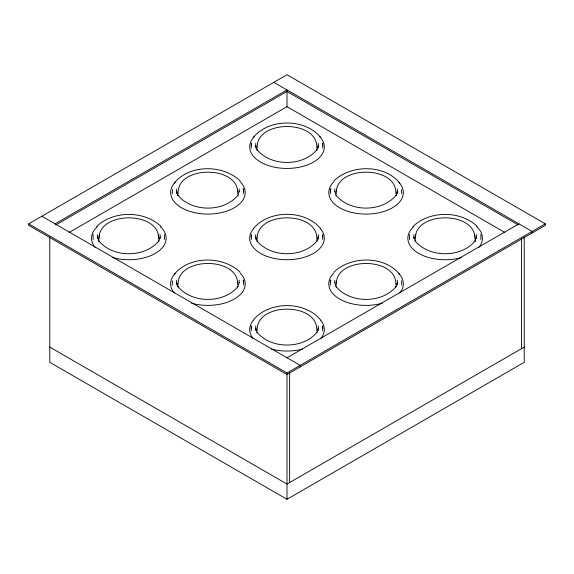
<?xml version="1.0" encoding="UTF-8"?>
<svg xmlns="http://www.w3.org/2000/svg" width="574" height="574" viewBox="0 0 574 574"><rect width="100%" height="100%" fill="white"/><g stroke="black" fill="none" stroke-linecap="round" stroke-linejoin="round"><path stroke-width="0.86" d="M99.08 237.127L99.553 234.981M160.124 236.911L158.654 241.36L158.933 240.807C145.035 258.056 112.676 258.056 98.778 240.807L99.065 241.36L97.594 236.911M172.573 189.542L172.2 193.854M172.573 280.844L172.2 285.156M239.193 191.257L237.722 195.712L238.009 195.16C224.104 212.402 191.752 212.402 177.854 195.16L178.134 195.712L176.663 191.257M251.268 145.609L251.642 143.895M239.193 282.559L237.722 287.014L238.009 286.462C224.104 303.711 191.752 303.711 177.854 286.462L178.134 287.014L176.663 282.559M251.268 236.911L251.642 235.197M251.268 328.213L251.642 326.498M318.261 145.609L316.791 150.058L317.078 149.505C303.18 166.754 270.82 166.754 256.922 149.505L257.209 150.058L255.739 145.609M318.261 236.911L316.791 241.36L317.078 240.807C303.18 258.056 270.82 258.056 256.922 240.807L257.209 241.36L255.739 236.911M330.344 191.257L330.904 188.688M336.299 191.479L336.608 190.044M318.261 328.213L316.791 332.669L317.078 332.109C303.18 349.358 270.82 349.358 256.922 332.109L257.209 332.669L255.739 328.213M330.344 282.566L330.904 279.99M336.299 282.781L336.608 281.346M397.337 191.257L395.866 195.712L396.146 195.16C382.248 212.402 349.896 212.402 335.991 195.16L336.278 195.712L334.807 191.257M397.337 282.559L395.866 287.014L396.146 286.462C382.248 303.711 349.896 303.711 335.991 286.462L336.278 287.014L334.807 282.559M415.368 237.127L415.834 234.981M476.406 236.911L474.935 241.36L475.222 240.807C461.324 258.056 428.965 258.056 415.067 240.807L415.346 241.36L413.876 236.911M174.166 183.178C189.377 164.236 222.97 164.401 240.054 180.788M253.234 137.53C268.84 118.165 305.16 118.165 320.766 137.53M174.166 274.487C189.377 255.538 222.97 255.703 240.054 272.09M253.234 228.832C268.84 209.467 305.16 209.467 320.766 228.832M253.234 320.134C268.84 300.769 305.16 300.769 320.766 320.134M96.733 226.436C113.387 210.414 144.325 210.414 160.978 226.436M333.946 180.788C351.03 164.401 384.623 164.236 399.834 183.178M333.946 272.09C351.03 255.703 384.623 255.538 399.834 274.487M413.022 226.436C429.675 210.414 460.613 210.414 477.267 226.436M28.7 223.846L287 74.72L545.3 223.846L545.3 225.367L287 374.499L28.7 225.367L28.7 223.846L287 372.978L545.3 223.846M55.054 223.846L287 89.939L287 106.678L504.976 232.527M55.836 224.922L287 91.46M69.023 232.527L287 106.678M287 357.76L518.946 223.846M524.213 347.105L287 484.061L49.787 347.105M49.787 237.005L49.787 362.323L287 499.28L524.213 362.323L524.213 237.005M273.82 82.326L532.12 231.458L532.12 232.979M286.691 91.28L518.157 224.915M41.88 216.24L300.18 365.365L300.18 366.886M474.447 234.981L474.92 237.127M401.427 189.542L401.8 193.854M401.427 280.844L401.8 285.156M322.358 143.895L322.732 145.609M322.358 235.197L322.732 236.911M322.358 326.498L322.732 328.213M243.096 188.688L243.656 191.257M237.392 190.044L237.701 191.479M243.096 279.99L243.656 282.566M237.392 281.346L237.701 282.781M158.166 234.981L158.632 237.127M521.579 238.526L521.579 348.633M480.876 234.479L480.876 239.509M476.406 234.637L476.406 238.59M474.92 239.293C476.614 210.68 413.675 210.68 415.368 239.293M413.876 234.637L413.876 238.59M409.413 234.479L409.413 239.509M397.337 188.989L397.337 193.696M397.337 280.291L397.337 284.998M395.845 193.639C397.538 165.032 334.606 165.032 336.299 193.639M395.845 284.941C397.538 256.334 334.606 256.334 336.299 284.941M334.807 188.989L334.807 191.422M334.807 280.291L334.807 282.724M330.344 188.824L330.344 193.854M330.344 280.126L330.344 285.156M322.732 143.177L322.732 148.207M322.732 234.479L322.732 239.509M322.732 325.781L322.732 330.811M318.261 143.335L318.261 148.042M318.261 234.637L318.261 239.344M318.261 325.939L318.261 330.646M316.776 147.984C318.47 119.378 255.53 119.378 257.224 147.984M316.776 239.293C318.47 210.68 255.53 210.68 257.224 239.293M316.776 330.595C318.47 301.989 255.53 301.989 257.224 330.595M289.633 372.44L289.633 482.54M287 372.978L287 499.28M255.739 143.335L255.739 148.042M255.739 234.637L255.739 239.344M255.739 325.939L255.739 330.646M251.268 143.177L251.268 148.207M251.268 234.479L251.268 239.509M251.268 325.781L251.268 330.811M243.656 188.824L243.656 193.854M243.656 280.126L243.656 285.156M239.193 188.989L239.193 191.422M239.193 280.291L239.193 282.724M237.701 193.639C239.394 165.032 176.462 165.032 178.155 193.639M237.701 284.941C239.394 256.334 176.462 256.334 178.155 284.941M176.663 188.989L176.663 193.696M176.663 280.291L176.663 284.998M164.587 234.479L164.587 239.509M160.124 234.637L160.124 238.59M158.632 239.293C160.325 210.68 97.386 210.68 99.08 239.293M97.594 234.637L97.594 238.59M93.124 234.479L93.124 239.509M320.744 320.342A37.296 21.532 0 0 1 320.744 338.682M302.455 349.107A37.296 21.532 0 0 1 271.545 349.107M253.256 338.682A37.296 21.532 0 0 1 253.256 320.342M240.025 272.901A37.296 21.532 0 0 1 235.354 298.451A37.296 21.532 0 0 1 191.63 303.223M174.187 293.027A37.296 21.532 0 0 1 175.249 273.489M160.347 226.673A37.296 21.532 0 0 1 156.673 252.546A37.296 21.532 0 0 1 112.554 257.575M95.112 247.38A37.296 21.532 0 0 1 97.372 226.673M398.751 273.489A37.296 21.532 0 0 1 399.813 293.027M382.37 303.223A37.296 21.532 0 0 1 338.646 298.451A37.296 21.532 0 0 1 333.975 272.901M320.744 229.04A37.296 21.532 0 0 1 287 259.742A37.296 21.532 0 0 1 253.256 229.04M240.025 181.599A37.296 21.532 0 0 1 208.513 214.088A37.296 21.532 0 0 1 175.249 182.188M476.628 226.673A37.296 21.532 0 0 1 478.888 247.38M461.446 257.575A37.296 21.532 0 0 1 417.327 252.546A37.296 21.532 0 0 1 413.653 226.673M398.751 182.188A37.296 21.532 0 0 1 365.487 214.088A37.296 21.532 0 0 1 333.975 181.599M319.682 136.533A37.296 21.532 0 0 1 287 168.44A37.296 21.532 0 0 1 254.318 136.533"/></g></svg>
